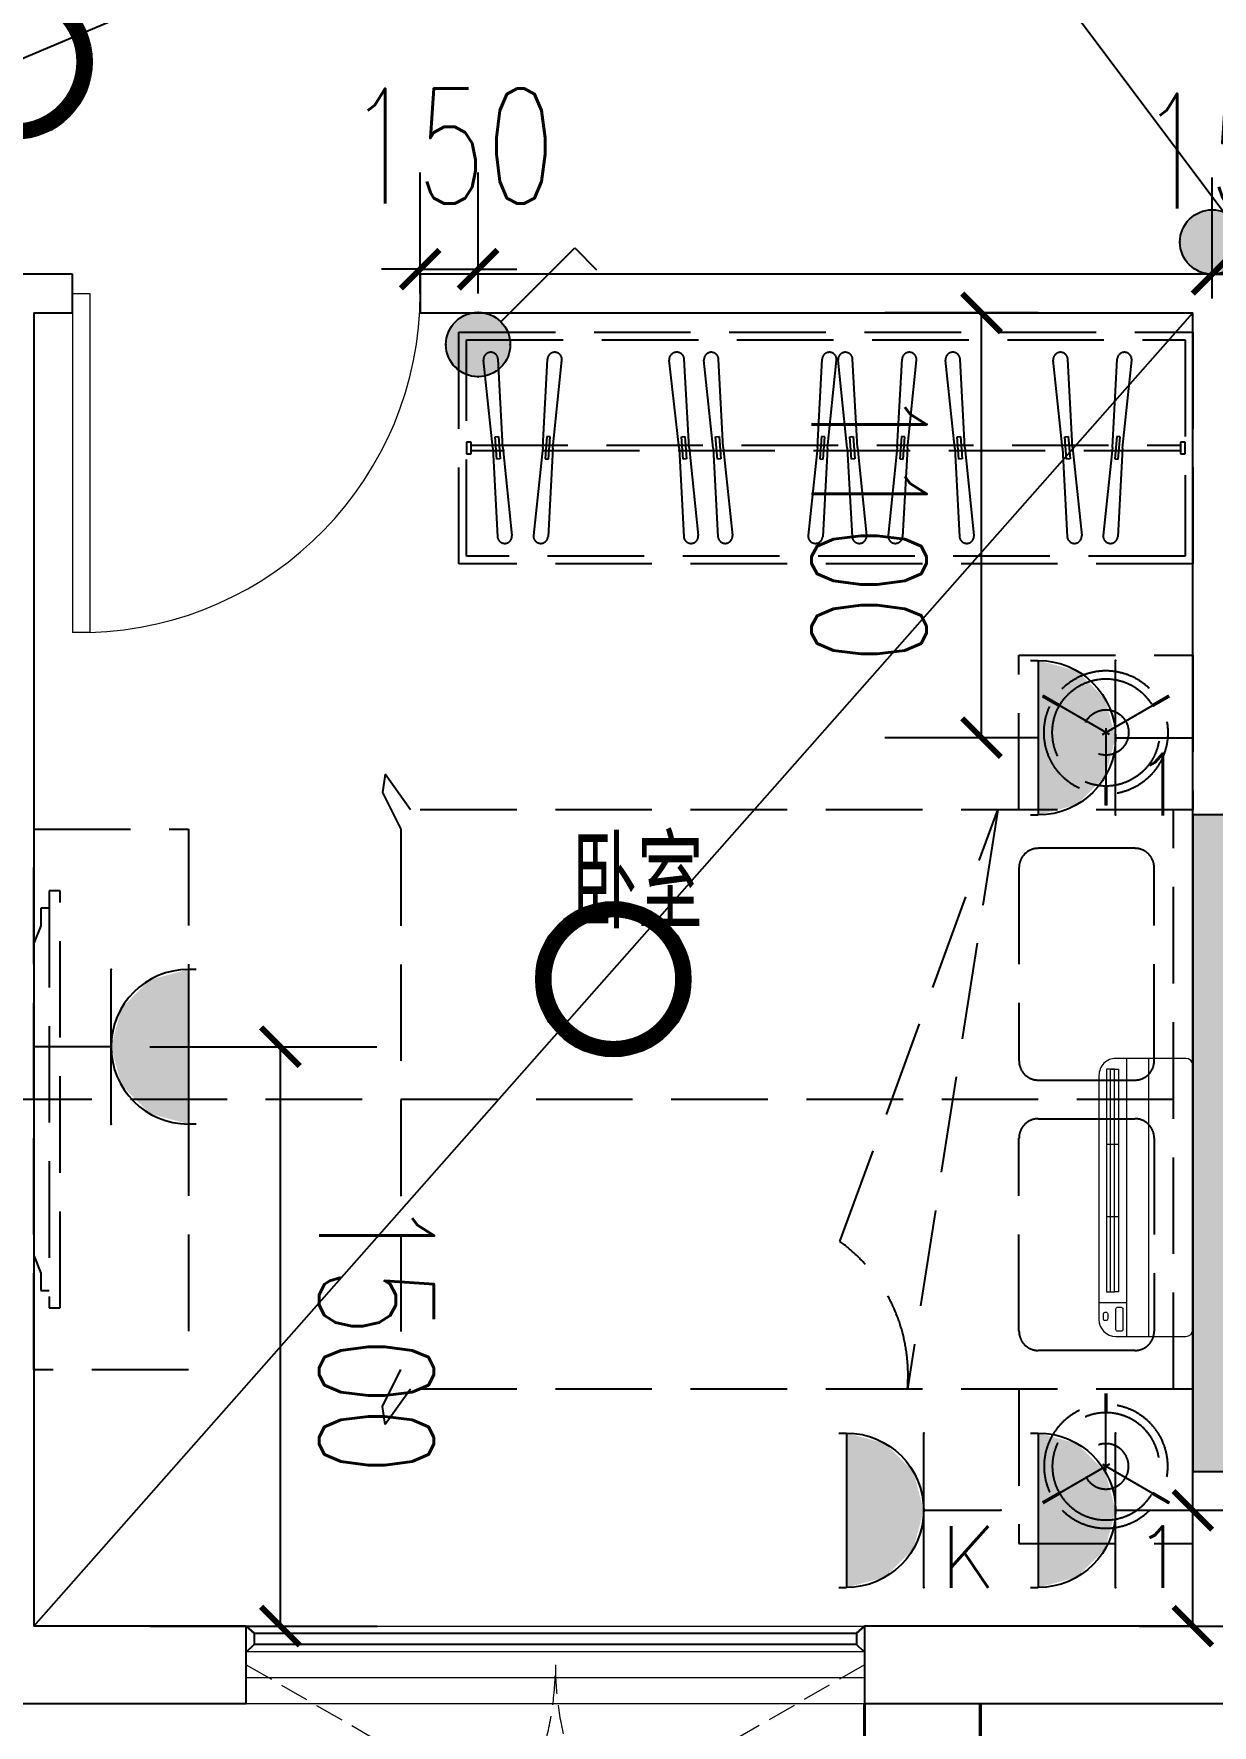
# Model space of a CAD drawing. Extents: x 3753737 to 4713801, y -857380 to 24339.
# Drawn here: x 4221713 to 4224763, y -768692 to -764314 of the extents above; entities that cross this region are included whole.
import ezdxf
from ezdxf.enums import TextEntityAlignment as Align

# ---------------------------------------------------------------- set-up
doc = ezdxf.new("R2010")
doc.units = 0
doc.header["$LTSCALE"] = 1000
doc.header["$MEASUREMENT"] = 0
doc.linetypes.add('A户型$0$DASH', pattern=[0.35, 0.25, -0.1])
doc.linetypes.add('DASH', pattern=[0.35, 0.25, -0.1])
doc.layers.get('0').update_dxf_attribs({"linetype": 'CONTINUOUS'})
doc.layers.get('Defpoints').update_dxf_attribs({"linetype": 'CONTINUOUS'})
for name, color, linetype in [('!!电气', 1, 'CONTINUOUS'), ('3-栏杆1', 252, 'CONTINUOUS'), ('5fur', 175, 'CONTINUOUS'), ('COLU', 7, 'CONTINUOUS'), ('EQUIP-插座', 3, 'CONTINUOUS'), ('EQUIP-照明', 3, 'CONTINUOUS'), ('S-砼墙填充', 251, 'CONTINUOUS'), ('TEL_TEXT', 7, 'CONTINUOUS'), ('WALL', 252, 'CONTINUOUS')]:
    doc.layers.add(name, color=color, linetype=linetype)
for name, color, linetype, lineweight in [('PUB_TEXT', 7, 'CONTINUOUS', 20), ('WINDOW', 146, 'CONTINUOUS', 20), ('平面-空调预留孔', 252, 'CONTINUOUS', 15)]:
    doc.layers.add(name, color=color, linetype=linetype, lineweight=lineweight)
doc.styles.add('_TCH_DIM_T3', font='SIMPLEX.shx', dxfattribs={"width": 0.7058823529411765, "bigfont": 'GBCBIG.shx'})
doc.styles.add('_TEL_DIM', font='SIMPLEX', dxfattribs={"width": 0.8, "height": 3.5, "bigfont": 'HZTXT'})
doc.styles.get("Standard").update_dxf_attribs({"font": 'gbenor.shx', "bigfont": 'gbcbig.shx'})
doc.dimstyles.new('_TCH_ARCH&&100', dxfattribs={"dimtxt": 297.5, "dimasz": 100, "dimexe": 250, "dimexo": 300, "dimgap": 100, "dimtad": 1, "dimdec": 0, "dimzin": 0, "dimdsep": 46, "dimtxsty": '_TCH_DIM_T3', "dimblk": 'ARCHTICK', "dimcen": 0.09, "dimclrt": 7, "dimazin": 2, "dimtfac": 1, "dimtdec": 0, "dimtix": 1, "dimtmove": 2, "dimatfit": 3, "dimfxl": 1, "dimtolj": 1, "dimtzin": 0, "dimarcsym": 0})
doc.dimstyles.get("Standard").update_dxf_attribs({"dimscale": 100, "dimtxt": 3.5, "dimasz": 1, "dimexe": 2.5, "dimexo": 3, "dimgap": 1.5, "dimtad": 1, "dimdec": 0, "dimzin": 0, "dimdsep": 46, "dimtxsty": 'Standard', "dimblk": 'ARCHTICK', "dimcen": 0.09, "dimadec": 0, "dimazin": 0, "dimtfac": 1, "dimtdec": 0, "dimtix": 1, "dimtmove": 2, "dimatfit": 3, "dimfxl": 1, "dimtolj": 1, "dimtzin": 0, "dimarcsym": 0})

# ---------------------------------------------------------------- blocks, each defined once
blk = doc.blocks.new('A$C001338C2')
at = {"color": 8}
for p, q in [((844.9999883423079, 303.6000072514144), (54.99998834231155, 303.6000543390692)), ((109.0525457565491, 214.7673082745569), (109.0525510513944, 303.6000511174025)), ((-1.49359439092e-05, 248.6000576173246), (-2.84423585981e-05, 22.0000576172315)), ((899.9999715576414, 22.00000397306576), (899.9999850640525, 248.6000039731589)), ((21.99997024633922, 5.63059293199e-05), (877.9999702463392, 5.2843679441e-06))]:
    blk.add_line(p, q, dxfattribs=at)
at = {"color": 8, "lineweight": 5}
for p, q in [((864.5756734352908, 278.6904651548975), (144.4768629888749, 278.6905080761171)), ((144.4768629888749, 278.6905080761171), (144.4768622188567, 265.7722729386405)), ((387.0097734353949, 278.6904936200444), (144.4768629888749, 278.6905080761171)), ((144.4768629888749, 278.6905080761171), (144.4768614488676, 252.8539829386973)), ((387.0097711254275, 239.935678482565), (387.0097734353949, 278.6904936200444)), ((864.5756734352908, 278.6904651548975), (622.0427234354138, 278.6904796109884)), ((622.0427234354138, 278.6904796109884), (622.04272112545, 239.935664473509)), ((864.5756718953162, 252.8539400174777), (864.5756734352908, 278.6904651548975)), ((144.4768622188567, 265.7722729386405), (864.5756726653053, 265.772230017421)), ((144.4768606789075, 239.9356929386377), (144.4768614488676, 252.8539829386973)), ((144.4768614488676, 252.8539829386973), (864.5756718953162, 252.8539400174777)), ((864.5756711253525, 239.9356500174181), (144.4768606789075, 239.9356929386377)), ((622.04272112545, 239.935664473509), (387.0097711254275, 239.935678482565)), ((864.5756726653053, 265.772230017421), (864.5756711253525, 239.9356500174181)), ((899.9999830474662, 214.7672611304297), (-1.69525337697e-05, 214.7673147745954)), ((899.9999787804518, 143.1781611304468), (-2.12195482163e-05, 143.1782147746126))]:
    blk.add_line(p, q, dxfattribs=at)
at = {"color": 8}
for points in [[(73.08482630450817, 275.0144977724194), (56.77886350143308, 275.0144987443309, -0.414213562373095), (51.27886382925863, 280.5144990721565), (51.27886400034913, 283.3844664433818, -0.414213562373095), (56.77886432817468, 288.8844661155563), (73.08482713124977, 288.8844651436448, -0.4142135623732024), (78.58482680342422, 283.3844648158192), (78.58482663233372, 280.5144974445939, -0.414213562373095)], [(89.24090579471158, 226.3562818807586), (22.19125331861505, 226.3562858772129, -0.414213562372504), (16.6912536464406, 231.8562862050385), (16.69125431894281, 243.1390318179401, -0.414213562373095), (22.19125464676836, 248.6390314901146), (89.24090712286488, 248.6390274936603, -0.414213562373095), (94.74090679503934, 243.1390271658347), (94.74090612253713, 231.8562815529331, -0.414213562373095)]]:
    blk.add_lwpolyline(points, format="xyb", close=True, dxfattribs=at)
for centre, radius, start, end in [((54.99998506405609, 248.6000543390692), 55.0000000000001, 89.99999658490542, 179.9999965849054), ((844.9999850640525, 248.6000072514144), 55.0000000000001, 359.9999965849054, 89.99999658490542), ((21.9999715576414, 22.00005630592932), 22.00000000000004, 179.9999965849054, 269.9999965849054), ((877.9999715576414, 22.00000528436794), 22.00000000000004, 269.9999965849054, 359.9999965849054)]:
    blk.add_arc(centre, radius, start, end, dxfattribs=at)
blk = doc.blocks.new('ASDFSD')
at = {"layer": '3-栏杆1', "color": 5}
for p, q in [((681762.5879415963, 334937.5442401596), (681742.3193111992, 334955.3318184742)), ((681742.3193111992, 334955.3318184742), (681762.5879414161, 334937.5442403179)), ((681762.5879414161, 334937.5442403179), (681762.5879414133, 334908.2619604596)), ((683322.0506670028, 334937.4781505512), (681762.5879414163, 334937.5226424761)), ((683322.0506668226, 334937.5442278689), (683342.3192972196, 334955.3318061834)), ((683342.3192972196, 334955.3318061834), (683322.0506670028, 334937.5442280272)), ((683322.0506670028, 334937.5442280272), (683322.0506670056, 334908.2619481689)), ((681742.3193347491, 334888.4150854239), (681762.5879414133, 334908.2619604596)), ((681762.5879414135, 334908.2403724216), (683322.0506670056, 334908.1959003614)), ((683322.0506670056, 334908.2619481689), (683342.3192736697, 334888.4150731332)), ((683342.3192736697, 334888.4150731332), (683322.0506670056, 334908.2619481689))]:
    blk.add_line(p, q, dxfattribs=at)
blk = doc.blocks.new('dfgdfgsf')
at = {"layer": '5fur', "color": 252, "linetype": 'A户型$0$DASH'}
for p, q in [((2089579.320053869, -1254062.702910487), (2089555.506096121, -1253834.669318532)), ((2089605.33681067, -1254060.649655245), (2089593.085703414, -1253831.703517444)), ((2089708.697907737, -1254060.649655245), (2089720.949014992, -1253831.703517444)), ((2089734.714664537, -1254062.702910487), (2089758.528622285, -1253834.669318532)), ((2090061.529171934, -1254062.596194317), (2090035.720924661, -1253834.669318532)), ((2090087.55163921, -1254060.649655245), (2090075.300531955, -1253831.703517444)), ((2090150.034882049, -1254062.702910487), (2090126.220924301, -1253834.669318532)), ((2090176.05163885, -1254060.649655245), (2090163.800531594, -1253831.703517444)), ((2090419.697910768, -1254060.649655245), (2090431.949018023, -1253831.703517444)), ((2090445.714667568, -1254062.702910487), (2090469.528625316, -1253834.669318532)), ((2090497.150839113, -1254062.702910487), (2090473.336881365, -1253834.669318532)), ((2090523.167595914, -1254060.649655245), (2090510.916488658, -1253831.703517444)), ((2090626.52869298, -1254060.649655245), (2090638.779800236, -1253831.703517444)), ((2090652.545449781, -1254062.702910487), (2090676.359407529, -1253834.669318532)), ((2090775.237752914, -1254062.595872173), (2090751.423795166, -1253834.562280218)), ((2090801.254200029, -1254060.649655245), (2090789.003092773, -1253831.703517444)), ((2091054.022614687, -1254062.702910487), (2091030.208656939, -1253834.669318532)), ((2091080.039371488, -1254060.649655245), (2091067.788264232, -1253831.703517444)), ((2091183.400468555, -1254060.649655245), (2091195.65157581, -1253831.703517444)), ((2091209.417225355, -1254062.702910487), (2091233.231183103, -1253834.669318532)), ((2089523.574584608, -1254047.189162439), (2089511.574584608, -1254047.189162439)), ((2089511.574584608, -1254047.189162439), (2089511.574584608, -1254077.189162439)), ((2089511.574584608, -1254077.189162439), (2089523.574584608, -1254077.189162439)), ((2089523.574584608, -1254077.189162439), (2089523.574584608, -1254047.189162439)), ((2091359.574587578, -1254069.689162439), (2089523.574584608, -1254069.689162439)), ((2089579.320053869, -1254062.702910487), (2089591.571161125, -1254291.649048288)), ((2089605.336321197, -1254060.640508084), (2089629.144756408, -1254288.683721677)), ((2089708.697907737, -1254060.649655245), (2089684.883949989, -1254288.6832472)), ((2089734.714664537, -1254062.702910487), (2089722.463557282, -1254291.649048288)), ((2090061.534882409, -1254062.702910487), (2090073.785989665, -1254291.649048288)), ((2090087.55163921, -1254060.649655245), (2090111.365596958, -1254288.6832472)), ((2090150.034882049, -1254062.702910487), (2090162.285989305, -1254291.649048288)), ((2090176.05163885, -1254060.649655245), (2090199.865596598, -1254288.6832472)), ((2090419.697910768, -1254060.649655245), (2090395.88395302, -1254288.6832472)), ((2090445.714667568, -1254062.702910487), (2090433.463560313, -1254291.649048288)), ((2090497.150839113, -1254062.702910487), (2090509.401946369, -1254291.649048288)), ((2090523.167595914, -1254060.649655245), (2090546.981553662, -1254288.6832472)), ((2090626.52869298, -1254060.649655245), (2090602.714735232, -1254288.6832472)), ((2090652.545449781, -1254062.702910487), (2090640.294342525, -1254291.649048288)), ((2090775.237443228, -1254062.702910487), (2090787.488550484, -1254291.649048288)), ((2090801.254200029, -1254060.649655245), (2090825.068157777, -1254288.6832472)), ((2091054.022614687, -1254062.702910487), (2091066.273721943, -1254291.649048288)), ((2091080.039371488, -1254060.649655245), (2091103.853329236, -1254288.6832472)), ((2091183.400468555, -1254060.649655245), (2091159.586510807, -1254288.6832472)), ((2091209.417225355, -1254062.702910487), (2091197.1661181, -1254291.649048288)), ((2091371.574587578, -1254047.189162439), (2091359.574587578, -1254047.189162439)), ((2091359.574587578, -1254047.189162439), (2091359.574587578, -1254077.189162439)), ((2091359.574587578, -1254077.189162439), (2091371.574587578, -1254077.189162439)), ((2091371.574587578, -1254077.189162439), (2091371.574587578, -1254047.189162439)), ((2090941.574587254, -1254998.492976898), (2090941.574587254, -1254598.492976898)), ((2090941.574587254, -1254598.492976898), (2091391.574587254, -1254598.492976898)), ((2091391.574587254, -1254598.492976898), (2091391.574587254, -1254998.492976898)), ((2091175.822544973, -1254803.832287776), (2091002.879944764, -1254703.983830991)), ((2091157.326629535, -1254803.832287776), (2091330.269229745, -1254703.983830991)), ((2091166.574587254, -1254787.814355141), (2091166.574587254, -1254987.511268711)), ((2089301.232741714, -1254906.833987629), (2089293.993514472, -1254953.86293334)), ((2089301.232741714, -1254906.833987629), (2089293.993514472, -1254953.86293334)), ((2089366.739680178, -1254998.492976898), (2089301.232741714, -1254906.833987629)), ((2089366.739680178, -1254998.492976898), (2089301.232741714, -1254906.833987629)), ((2089293.993514472, -1254953.86293334), (2089341.574587254, -1255048.972454325)), ((2089293.993514472, -1254953.86293334), (2089341.574587254, -1255048.972454325)), ((2091391.574587254, -1254998.492976898), (2089366.739680178, -1254998.492976898)), ((2090478.140397684, -1256116.465254222), (2090886.881066664, -1254998.492976898)), ((2090886.881066664, -1254998.492976898), (2090652.901174343, -1256498.492976898)), ((2091391.574587254, -1254998.492976898), (2090941.574587254, -1254998.492976898)), ((2091341.574587254, -1256498.492976899), (2091341.574587254, -1254998.492976898)), ((2091391.574587254, -1256498.492976899), (2091391.574587254, -1254998.492976898)), ((2089341.574587254, -1255048.972454325), (2089341.574587254, -1256448.013499471)), ((2089341.574587254, -1255048.972454325), (2089341.574587254, -1256448.013499471)), ((2091341.576148126, -1255748.492976886), (2088341.574587415, -1255748.492976886)), ((2089293.993514472, -1256543.123020456), (2089341.574587254, -1256448.013499471)), ((2089293.993514472, -1256543.123020456), (2089341.574587254, -1256448.013499471)), ((2089366.739680178, -1256498.492976898), (2089301.232741714, -1256590.151966167)), ((2089366.739680178, -1256498.492976898), (2089301.232741714, -1256590.151966167)), ((2091391.574587254, -1256498.492976898), (2089366.739680178, -1256498.492976898)), ((2091391.574587254, -1256498.492976898), (2089366.739680178, -1256498.492976898)), ((2091391.574587281, -1256498.492976898), (2090941.574587281, -1256498.492976898)), ((2090941.574587281, -1256498.492976898), (2090941.574587281, -1256898.492976898)), ((2091166.574587281, -1256709.171598655), (2091166.574587281, -1256509.474685085)), ((2091391.574587281, -1256898.492976898), (2091391.574587281, -1256498.492976898)), ((2089301.232741714, -1256590.151966167), (2089293.993514472, -1256543.123020456)), ((2089301.232741714, -1256590.151966167), (2089293.993514472, -1256543.123020456)), ((2091175.822545, -1256693.15366602), (2091002.879944791, -1256793.002122805)), ((2091157.326629562, -1256693.15366602), (2091330.269229772, -1256793.002122805)), ((2090941.574587281, -1256898.492976898), (2091391.574587281, -1256898.492976898))]:
    blk.add_line(p, q, dxfattribs=at)
at = {"layer": '5fur', "color": 252, "linetype": 'A户型$0$DASH', "extrusion": (0.6772810679795163, -0.7357243743118248, 0)}
for p, q in [((2088431.268094579, -1255208.493039111), (2088431.267706287, -1256288.493038897)), ((2088459.850297133, -1255208.493099511), (2088431.268094579, -1255208.493039111)), ((2088459.849908408, -1256288.493099511), (2088459.850297133, -1255208.493099511)), ((2088409.674264355, -1255253.741871238), (2088409.674199425, -1255298.990739802)), ((2088431.26803007, -1255253.741908537), (2088409.674264355, -1255253.741871238)), ((2088409.674199425, -1255298.990739802), (2088391.574587398, -1255344.239583172)), ((2088391.574587398, -1255344.239583172), (2088391.574587433, -1256152.746370591)), ((2088391.574587433, -1256152.746370591), (2088409.67407045, -1256197.995264666)), ((2088409.67407045, -1256197.995264666), (2088409.674005941, -1256243.244133877)), ((2088409.674005941, -1256243.244133877), (2088431.267771656, -1256243.244170811)), ((2088431.267706287, -1256288.493038897), (2088459.849908408, -1256288.493099511))]:
    blk.add_line(p, q, dxfattribs=at)
at = {"layer": '5fur', "color": 252, "linetype": 'A户型$0$DASH'}
for points in [[(2089491.574584608, -1254362.189162448), (2089491.574584608, -1253762.18916243), (2091391.574587578, -1253762.18916243), (2091391.574587578, -1254362.189162448)], [(2089511.574584608, -1254342.189162448), (2089511.574584608, -1253782.18916243), (2091371.574587578, -1253782.18916243), (2091371.574587578, -1254342.189162448)], [(2089590.240644119, -1254090.612964485), (2089585.67544807, -1254032.767455083), (2089594.347654578, -1254032.083040281), (2089598.912850627, -1254089.928549683)], [(2089723.794074287, -1254090.612964485), (2089728.359270336, -1254032.767455083), (2089719.687063828, -1254032.083040281), (2089715.121867779, -1254089.928549683)], [(2090072.45547266, -1254090.612964485), (2090067.890276611, -1254032.767455083), (2090076.562483119, -1254032.083040281), (2090081.127679167, -1254089.928549683)], [(2090160.9554723, -1254090.612964485), (2090156.39027625, -1254032.767455083), (2090165.062482758, -1254032.083040281), (2090169.627678807, -1254089.928549683)], [(2090434.794077318, -1254090.612964485), (2090439.359273368, -1254032.767455083), (2090430.68706686, -1254032.083040281), (2090426.12187081, -1254089.928549683)], [(2090508.071429363, -1254090.612964485), (2090503.506233314, -1254032.767455083), (2090512.178439822, -1254032.083040281), (2090516.743635871, -1254089.928549683)], [(2090641.62485953, -1254090.612964485), (2090646.19005558, -1254032.767455083), (2090637.517849072, -1254032.083040281), (2090632.952653023, -1254089.928549683)], [(2090786.158033479, -1254090.612964485), (2090781.592837429, -1254032.767455083), (2090790.265043937, -1254032.083040281), (2090794.830239986, -1254089.928549683)], [(2091064.943204937, -1254090.612964485), (2091060.378008889, -1254032.767455083), (2091069.050215397, -1254032.083040281), (2091073.615411445, -1254089.928549683)], [(2091198.496635105, -1254090.612964485), (2091203.061831154, -1254032.767455083), (2091194.389624646, -1254032.083040281), (2091189.824428597, -1254089.928549683)], [(2088391.574587415, -1255048.492976886), (2088791.574587415, -1255048.492976886), (2088791.574587415, -1256448.492976886), (2088391.574587415, -1256448.492976886)]]:
    blk.add_lwpolyline(points, close=True, dxfattribs=at)
blk.add_lwpolyline([(2089523.574584608, -1254054.689162455), (2091359.574587578, -1254054.689162455)], dxfattribs=at)
for points, const_width in [([(2091046.351137544, -1254729.081935845), (2091002.879944763, -1254703.983830991)], 8.888888888888888), ([(2091286.798036963, -1254729.081935845), (2091330.269229744, -1254703.983830991)], 8.88888888888889), ([(2091166.574587254, -1254937.315059004), (2091166.574587254, -1254987.511268711)], 8.88888888888889), ([(2091166.574587281, -1256559.670894793), (2091166.574587281, -1256509.474685085)], 8.88888888888889), ([(2091046.351137571, -1256767.904017951), (2091002.87994479, -1256793.002122805)], 8.888888888888888), ([(2091286.79803699, -1256767.904017951), (2091330.269229771, -1256793.002122805)], 8.88888888888889)]:
    blk.add_lwpolyline(points, dxfattribs=dict(at, const_width=const_width))
for points in [[(2091241.574587254, -1255098.492976899), (2090991.574587254, -1255098.492976899, 0.4142135623731003), (2090941.574587254, -1255148.492976899), (2090941.574587254, -1255648.492976899, 0.4142135623730904), (2090991.574587254, -1255698.492976899), (2091241.574587254, -1255698.492976899, 0.4142135623730999), (2091291.574587254, -1255648.492976899), (2091291.574587254, -1255148.492976899, 0.4142135623730897)], [(2091241.574587254, -1256398.492976898), (2090991.574587254, -1256398.492976898, -0.4142135623731003), (2090941.574587254, -1256348.492976898), (2090941.574587254, -1255848.492976899, -0.4142135623730904), (2090991.574587254, -1255798.492976899), (2091241.574587254, -1255798.492976899, -0.4142135623730999), (2091291.574587254, -1255848.492976899), (2091291.574587254, -1256348.492976898, -0.4142135623730897)]]:
    blk.add_lwpolyline(points, format="xyb", close=True, dxfattribs=at)
for centre, radius, start, end in [((2089574.295899767, -1253833.186417988), 18.84219772992773, 4.512458059346007, 184.512458059346), ((2089739.738818638, -1253833.186417988), 18.84219772992773, 355.4875419406532, 175.487541940654), ((2090055.58230029, -1253834.101224039), 19.86347544868245, 6.93304115633882, 181.6375109857776), ((2090145.010727948, -1253833.186417988), 18.84219772992773, 4.512458059346007, 184.512458059346), ((2090450.738821669, -1253833.186417988), 18.84219772992773, 355.4875419406532, 175.487541940654), ((2090492.126685012, -1253833.186417988), 18.84219772992773, 4.512458059346007, 184.512458059346), ((2090657.569603883, -1253833.186417988), 18.84219772992773, 355.4875419406532, 175.487541940654), ((2090770.213598812, -1253833.079379674), 18.84219772992773, 4.512458059346007, 184.512458059346), ((2091048.998460586, -1253833.186417988), 18.84219772992773, 4.512458059346007, 184.512458059346), ((2091214.441379456, -1253833.186417988), 18.84219772992773, 355.4875419406532, 175.487541940654), ((2089610.360964771, -1254290.166147745), 18.84219772992773, 184.512458059346, 4.512458059346007), ((2089703.673753635, -1254290.166147745), 18.84219772992773, 175.487541940654, 355.4875419406532), ((2090092.575793312, -1254290.166147745), 18.84219772992773, 184.512458059346, 4.512458059346007), ((2090181.075792952, -1254290.166147745), 18.84219772992773, 184.512458059346, 4.512458059346007), ((2090414.673756666, -1254290.166147745), 18.84219772992773, 175.487541940654, 355.4875419406532), ((2090528.191750015, -1254290.166147745), 18.84219772992773, 184.512458059346, 4.512458059346007), ((2090621.504538879, -1254290.166147745), 18.84219772992773, 175.487541940654, 355.4875419406532), ((2090806.27835413, -1254290.166147745), 18.84219772992773, 184.512458059346, 4.512458059346007), ((2091085.06352559, -1254290.166147745), 18.84219772992773, 184.512458059346, 4.512458059346007), ((2091178.376314453, -1254290.166147745), 18.84219772992773, 175.487541940654, 355.4875419406532), ((2090226.530072896, -1256462.55236493), 427.8832127323752, 355.1816886111465, 53.98230722894739)]:
    blk.add_arc(centre, radius, start, end, dxfattribs=at)
for major_axis, ratio, start_param, end_param in [((-113.2638872716998, 113.2638872716998), 0.9999999999997511, 4.712388980384682, 10.99557428756427), ((-98.16203563551878, 98.16203563551878), 0.999999999998388, 4.712388980384681, 10.99557428756427), ((-41.53009199966709, 41.53009199966709), 0.9999999999975253, 4.71238898038469, 10.99557428756428)]:
    blk.add_ellipse((2091166.574587254, -1254798.492976898), major_axis=major_axis, ratio=ratio, start_param=start_param, end_param=end_param, dxfattribs=at)
at = {"layer": '5fur', "color": 252, "linetype": 'A户型$0$DASH', "extrusion": (0, 0, -0.9999999999999998)}
blk.add_ellipse((2091166.574587281, -1256698.492976898), major_axis=(-113.2638872716998, -113.2638872716998), ratio=0.9999999999997511, start_param=4.712388980384682, end_param=10.99557428756427, dxfattribs=at)
at = {"layer": '5fur', "color": 252, "linetype": 'A户型$0$DASH', "extrusion": (0, 0, -1)}
for major_axis, ratio, start_param, end_param in [((-98.16203563551879, -98.16203563551876), 0.999999999998388, 4.712388980384681, 10.99557428756427), ((-41.53009199966709, -41.53009199966709), 0.9999999999975253, 4.71238898038469, 10.99557428756428)]:
    blk.add_ellipse((2091166.574587281, -1256698.492976898), major_axis=major_axis, ratio=ratio, start_param=start_param, end_param=end_param, dxfattribs=at)
blk = doc.blocks.new('GDGDGRD')
at = {"layer": 'S-砼墙填充'}
h = blk.add_hatch(color=252, dxfattribs=at)
h.dxf.hatch_style = 1
h.paths.add_polyline_path([(436416.5442748284, 288315.3630931432), (436416.5442743464, 288565.3638601754), (436416.5442743464, 288765.3638601754), (436416.5442741448, 288515.3630931432), (436416.5442745481, 288815.3646272075), (436216.5442748922, 288815.3646272075), (436216.544275146, 287115.363093024), (436416.5442748205, 287115.363093024)])
at = {"layer": 'COLU', "color": 252}
blk.add_lwpolyline([(436416.5442748284, 288315.3630931432), (436416.5442743464, 288565.3638601754), (436416.5442743464, 288765.3638601754), (436416.5442741448, 288515.3630931432), (436416.5442745481, 288815.3646272075), (436216.5442748922, 288815.3646272075), (436216.544275146, 287115.363093024), (436416.5442748205, 287115.363093024), (436416.5442748284, 288315.3630931432)], close=True, dxfattribs=at)
blk = doc.blocks.new('$WINLIB2D$00000001')
at = {"color": 0}
for points in [[(-0.4999999999999964, 0.5000000000000142), (-0.4999999999999964, -0.4999999999999858)], [(-0.4999999999999964, 0.5000000000000142), (0.5000000000000036, 0.5000000000000142)], [(0.5000000000000036, -0.4999999999999858), (0.5000000000000036, 0.5000000000000142)], [(0.5000000000000036, 0.1666666666666714), (-0.4999999999999964, 0.1666666666666714)], [(0.5000000000000036, -0.1666666666666572), (-0.4999999999999964, -0.1666666666666572)], [(-0.4999999999999964, -0.4999999999999858), (0.5000000000000036, -0.4999999999999858)]]:
    blk.add_lwpolyline(points, dxfattribs=at)
blk = doc.blocks.new('$DorLib2D$00000001')
for p, q in [((0.45, 0.9750000000000001), (0.5000000000000002, 0.9750000000000001)), ((0.45, 0), (0.45, 0.9750000000000001)), ((0.5, 0), (0.5, 0.9750000000000001)), ((0.5, 0), (0.45, 0))]:
    blk.add_line(p, q)
at = {"lineweight": 13}
blk.add_arc((0.475, 0), 0.975, 91.4692835813538, 180, dxfattribs=at)
blk = doc.blocks.new('A$C100F5A36')
at = {"color": 252, "const_width": 8}
blk.add_lwpolyline([(26852.46589639876, -18982.40043916367), (26852.46589639876, -19132.40043916367), (26552.46589639876, -19132.40043916367), (26552.46589639504, -18982.39992546034)], dxfattribs=at)
at = {"layer": 'WALL', "color": 252}
for p, q in [((24502.45448842742, -15282.39990993159), (24302.46589793551, -15282.39990992774)), ((24502.45448842549, -15382.39990993159), (24502.45448842742, -15282.39990993159)), ((27602.46590067801, -15282.39990999138), (25402.45448842742, -15282.39990994894)), ((25402.45448842742, -15282.39990994894), (25402.45448842549, -15382.39990994895)), ((24402.46589793358, -15382.39990992967), (24502.45448842549, -15382.39990993159)), ((24402.46589793358, -15382.39990992967), (24402.46589793358, -18782.39992476231)), ((25402.45448842549, -15382.39990994895), (27402.4659006903, -15382.39990998752)), ((27402.46590089891, -17082.39991769444), (27402.4659006903, -15382.39990998752)), ((27402.46590086461, -18782.39992476231), (27402.46590089891, -17082.39991768015)), ((24952.46590581722, -18782.3999247623), (24402.46589793358, -18782.39992476231)), ((24952.46590581723, -18982.3999247623), (24952.46590581722, -18782.3999247623)), ((27402.46590086461, -18782.39992476231), (26552.46590581722, -18782.3999247623)), ((26552.46590581722, -18782.3999247623), (26552.46590581723, -18982.3999247623)), ((24302.46589793358, -18982.39992476231), (24952.46590581723, -18982.3999247623)), ((26552.46590581723, -18982.3999247623), (27502.46590086259, -18982.39992476231))]:
    blk.add_line(p, q, dxfattribs=at)
at = {"layer": 'WINDOW', "color": 252, "linetype": 'DASH', "ltscale": 0.3}
for points in [[(24952.46590575995, -18882.3999247622), (25645.28622879274, -19282.39992476418, 0.1316524975905399), (25752.465905766, -18882.39992475451)], [(26552.46590577252, -18882.3999247622), (25859.64558273926, -19282.39992476418, -0.1316524975905399), (25752.465905766, -18882.39992475451)]]:
    blk.add_lwpolyline(points, format="xyb", dxfattribs=at)
at = {"color": 252}
blk.add_blockref('GDGDGRD', (-408814.112811693, -305497.7630110036), dxfattribs=at)
at = {"color": 252, "xscale": -1}
blk.add_blockref('ASDFSD', (708294.7852170095, -353737.7317438088), dxfattribs=at)
at = {"layer": 'WINDOW', "color": 252}
blk.add_blockref('dfgdfgsf', (-2063989.108700188, 1238329.789241821), dxfattribs=at)
at = {"layer": 'WINDOW', "color": 252, "xscale": 900, "yscale": 900, "zscale": 900, "rotation": 179.9999999988952}
blk.add_blockref('$DorLib2D$00000001', (24952.45448842645, -15332.39990994028), dxfattribs=at)
at = {"layer": 'WINDOW', "color": 252, "xscale": 1600, "yscale": -200, "zscale": 1600}
blk.add_blockref('$WINLIB2D$00000001', (25752.46590581723, -18882.39992476231), dxfattribs=at)
at = {"layer": '平面-空调预留孔', "color": 252, "xscale": 0.800000000046565, "yscale": 0.800000000046565, "zscale": 0.800000000046565, "rotation": 90.00000023343011}
blk.add_blockref('A$C001338C2', (27402.27455887524, -18032.39988764166), dxfattribs=at)
at = {"layer": 'PUB_TEXT', "color": 252}
blk.add_text('卧室', height=236.3120567375886, dxfattribs=at).set_placement((25794.43943358166, -16977.61706210417))
blk = doc.blocks.new('$equip$00001150')
at = {"const_width": 0.1}
blk.add_lwpolyline([(-0.4500000000007276, 0, 1), (0.4500000000007276, 0, 1)], format="xyb", close=True, dxfattribs=at)
blk.add_circle((0, 0), 0.5)
at = {"flags": 9}
blk.add_attdef('A', (0, 0), '', height=2e-05, dxfattribs=at)
blk = doc.blocks.new('$equip$00001962')
for p, q in [((0.1473139127519971, 0.3556472460822988), (0.625000000003638, 0.8333333333339397)), ((0.625000000003638, 0.8333333333339397), (0.7664213562420628, 0.6919119770955149))]:
    blk.add_line(p, q)
blk.add_circle((3.637978807091713e-12, 0.2083333333339397), 0.2083333333334168)
for p in [(1.091393642127514e-11, 0.4166666666660603), (-0.2083333333284827, 0.2083333333375776), (0.2083333333393966, 0.2083333333375776), (1.091393642127514e-11, 0)]:
    blk.add_point(p)
for points in [[(-0.1041666666642413, 0.3887552924552438), (0.1041666666715173, 0.3887552924552438), (-0.1804219591176661, 0.312500000001819), (0.1804219591249421, 0.312500000001819)], [(3.637978807091713e-12, 0.4166666666660603), (3.637978807091713e-12, 0.4166666666660603), (-0.1041666666642413, 0.3887552924552438), (0.1041666666715173, 0.3887552924552438)], [(-0.1804219591176661, 0.312500000001819), (0.1804219591249421, 0.312500000001819), (-0.2083333333284827, 0.2083333333339397), (0.2083333333357587, 0.2083333333339397)], [(-0.1804219591176661, 0.1041666666660603), (0.1804219591249421, 0.1041666666660603), (-0.2083333333284827, 0.2083333333339397), (0.2083333333357587, 0.2083333333339397)], [(-0.1041666666642413, 0.02791137421263556), (0.1041666666715173, 0.02791137421263556), (-0.1804219591176661, 0.1041666666660603), (0.1804219591249421, 0.1041666666660603)], [(3.637978807091713e-12, 1.818989403545856e-12), (3.637978807091713e-12, 1.818989403545856e-12), (-0.1041666666642413, 0.02791137421263556), (0.1041666666715173, 0.02791137421263556)]]:
    blk.add_solid(points)
at = {"layer": 'TEL_TEXT', "style": '_TEL_DIM', "flags": 1}
blk.add_attdef('A', text='', height=2e-05, dxfattribs=at).set_placement((0, 0), align=Align.MIDDLE_CENTER)
blk = doc.blocks.new('$equip$00001237')
for p, q in [((-0.5, 1.05000000000291), (-0.5, 1)), ((-0.5, 1), (0.5, 1)), ((0.5, 1.05000000000291), (0.5, 1)), ((0.5, 0.5), (-0.5, 0.5)), ((0, 0.5), (0, 0))]:
    blk.add_line(p, q)
blk.add_arc((0, 1), 0.500000000000025, 180, 0)
for p in [(0, 1), (-0.5, 0.5), (0.5, 0.5), (0, 0)]:
    blk.add_point(p)
for points in [[(0.4330127018911298, 0.75), (-0.4330127018911298, 0.75), (0.5, 1), (-0.5, 1)], [(0.25, 0.5669872981088702), (-0.25, 0.5669872981088702), (0.4330127018911298, 0.75), (-0.4330127018911298, 0.75)], [(0, 0.5), (0, 0.5), (0.25, 0.5669872981088702), (-0.25, 0.5669872981088702)]]:
    blk.add_solid(points)
at = {"flags": 9}
blk.add_attdef('A', (0, 0), '', height=2e-05, dxfattribs=at)
blk = doc.blocks.new('$equip$00001764')
for p, q in [((-0.5, 1.049999999999272), (-0.5, 1)), ((-0.5, 1), (0.5, 1)), ((0.5, 1.049999999999272), (0.5, 1)), ((0.5, 0.5), (-0.5, 0.5)), ((0, 0.5), (0, 0))]:
    blk.add_line(p, q)
blk.add_arc((0, 1), 0.500000000000025, 180, 0)
for p in [(-0.5, 0.5), (0.5, 0.5), (0, 0)]:
    blk.add_point(p)
for points in [[(0.4330127018911298, 0.75), (-0.4330127018911298, 0.75), (0.5, 1), (-0.5, 1)], [(0.25, 0.5669872981052322), (-0.25, 0.5669872981052322), (0.4330127018911298, 0.75), (-0.4330127018911298, 0.75)], [(0, 0.5), (0, 0.5), (0.25, 0.5669872981052322), (-0.25, 0.5669872981052322)]]:
    blk.add_solid(points)
at = {"color": 7, "style": '_TEL_DIM'}
blk.add_attdef('$TEXT$', text='', height=0.4, dxfattribs=at).set_placement((0.3030595533709857, 0.2110205339395179), align=Align.MIDDLE_CENTER)
at = {"color": 7, "style": '_TEL_DIM', "flags": 1}
blk.add_attdef('A', text='', height=2e-05, dxfattribs=at).set_placement((0, 0), align=Align.MIDDLE_CENTER)
blk = doc.blocks.new('_ArchTick')
at = {"color": 0, "linetype": 'ByBlock', "const_width": 0.15}
blk.add_lwpolyline([(-0.5, -0.5), (0.5, 0.5)], dxfattribs=at)
blk = doc.blocks.new('*D232')
at = {"layer": '!!电气', "color": 0, "lineweight": -2, "transparency": 16777216}
for p, q in [((4224575.415782655, -768135.9750407205), (4224963.40378969, -768135.9750407205)), ((4224713.40378969, -768435.9750407205), (4224713.40378969, -768135.9750407205)), ((4224575.415782655, -768435.9750407205), (4224963.40378969, -768435.9750407205))]:
    blk.add_line(p, q, dxfattribs=at)
at = {"layer": 'Defpoints', "color": 0, "transparency": 16777216}
for p in [(4224275.415782655, -768135.9750407205), (4224713.40378969, -768135.9750407205), (4224275.415782655, -768435.9750407205)]:
    blk.add_point(p, dxfattribs=at)
at = {"layer": '!!电气', "color": 0, "lineweight": -2, "transparency": 16777216, "xscale": 100, "yscale": 100, "zscale": 100}
for p, rotation in [((4224713.40378969, -768135.9750407205), 90), ((4224713.40378969, -768435.9750407205), 270)]:
    blk.add_blockref('_ArchTick', p, dxfattribs=dict(at, rotation=rotation))
at = {"layer": '!!电气', "color": 0, "transparency": 16777216, "insert": (4224993.222243581, -768285.9750407198), "char_height": 350, "attachment_point": 5, "rotation": 90}
blk.add_mtext('\\A1;300', dxfattribs=at)
blk = doc.blocks.new('*D237')
at = {"layer": '!!电气', "color": 0, "lineweight": -2, "transparency": 16777216}
for p, q in [((4224820.038884737, -764935.9750256592), (4225163.444676573, -764935.9750256592)), ((4224913.444676573, -765235.9765597235), (4224913.444676573, -764935.9750256592)), ((4224820.004446512, -765235.9765597235), (4225163.444676573, -765235.9765597235))]:
    blk.add_line(p, q, dxfattribs=at)
at = {"layer": 'Defpoints', "color": 0, "transparency": 16777216}
for p in [(4224520.038884737, -764935.9750256592), (4224913.444676573, -764935.9750256592), (4224520.004446512, -765235.9765597235)]:
    blk.add_point(p, dxfattribs=at)
at = {"layer": '!!电气', "color": 0, "lineweight": -2, "transparency": 16777216, "xscale": 100, "yscale": 100, "zscale": 100}
for p, rotation in [((4224913.444676573, -764935.9750256592), 90), ((4224913.444676573, -765235.9765597235), 270)]:
    blk.add_blockref('_ArchTick', p, dxfattribs=dict(at, rotation=rotation))
at = {"layer": '!!电气', "color": 0, "transparency": 16777216, "insert": (4225484.245113669, -765085.9757926906), "char_height": 350, "attachment_point": 5, "rotation": 90}
blk.add_mtext('\\A1;300', dxfattribs=at)
blk = doc.blocks.new('*D369')
at = {"layer": '!!电气', "color": 0, "lineweight": -2, "transparency": 16777216}
for p, q in [((4224763.444676567, -764999.0374395591), (4224763.444676567, -764685.9750256591)), ((4224913.444676567, -764999.0374395594), (4224913.444676567, -764685.9750256591)), ((4224763.444676567, -764935.9750256591), (4224663.444676567, -764935.9750256591)), ((4224763.444676567, -764935.9750256591), (4224913.444676567, -764935.9750256591)), ((4224913.444676567, -764935.9750256591), (4225013.444676567, -764935.9750256591))]:
    blk.add_line(p, q, dxfattribs=at)
at = {"layer": 'Defpoints', "color": 0, "transparency": 16777216}
for p in [(4224913.444676567, -764935.9750256591), (4224763.444676567, -765299.0374395591), (4224913.444676567, -765299.0374395594)]:
    blk.add_point(p, dxfattribs=at)
at = {"layer": '!!电气', "color": 0, "lineweight": -2, "transparency": 16777216, "xscale": 100, "yscale": 100, "zscale": 100}
blk.add_blockref('_ArchTick', (4224763.444676567, -764935.9750256591), dxfattribs=at)
at = {"layer": '!!电气', "color": 0, "lineweight": -2, "transparency": 16777216, "xscale": 100, "yscale": 100, "zscale": 100, "rotation": 180}
blk.add_blockref('_ArchTick', (4224913.444676567, -764935.9750256591), dxfattribs=at)
at = {"layer": '!!电气', "color": 7, "transparency": 16777216, "insert": (4224843.798984174, -764617.2576812366), "char_height": 297.5, "attachment_point": 5, "style": '_TCH_DIM_T3'}
blk.add_mtext('\\A1;150', dxfattribs=at)
blk = doc.blocks.new('*D370')
at = {"layer": '!!电气', "color": 0, "lineweight": -2, "transparency": 16777216}
for p, q in [((4224313.361025427, -765035.9820275354), (4223916.535095598, -765035.9889741722)), ((4224166.554350629, -766135.9285520122), (4224166.535095559, -765035.9845977969)), ((4224313.380280497, -766135.9259817507), (4223916.554350668, -766135.9329283874))]:
    blk.add_line(p, q, dxfattribs=at)
at = {"layer": 'Defpoints', "color": 0, "transparency": 16777216}
for p in [(4224166.535095559, -765035.9845977969), (4224613.36102538, -765035.9767758852), (4224613.38028045, -766135.9207301005)]:
    blk.add_point(p, dxfattribs=at)
at = {"layer": '!!电气', "color": 0, "lineweight": -2, "transparency": 16777216, "xscale": 100, "yscale": 100, "zscale": 100}
for p, rotation in [((4224166.535095559, -765035.9845977969), 90.00100299132679), ((4224166.554350629, -766135.9285520122), 270.0010029913267)]:
    blk.add_blockref('_ArchTick', p, dxfattribs=dict(at, rotation=rotation))
at = {"layer": '!!电气', "color": 7, "transparency": 16777216, "insert": (4223875.497895836, -765585.9517608922), "char_height": 297.5, "attachment_point": 5, "rotation": 270.0010029913268, "style": '_TCH_DIM_T3'}
blk.add_mtext('\\A1;1100', dxfattribs=at)
blk = doc.blocks.new('*D378')
at = {"layer": '!!电气', "color": 0, "lineweight": -2, "transparency": 16777216}
for p, q in [((4222013.434711065, -766935.9730475444), (4222601.682556822, -766935.9691404336)), ((4222351.692519748, -768435.9708008873), (4222351.682556828, -766935.9708009203)), ((4222013.444673985, -768435.9730475114), (4222601.692519742, -768435.9691404006))]:
    blk.add_line(p, q, dxfattribs=at)
at = {"layer": 'Defpoints', "color": 0, "transparency": 16777216}
for p in [(4221713.434711072, -766935.9750401285), (4222351.682556828, -766935.9708009203), (4221713.444673992, -768435.9750400955)]:
    blk.add_point(p, dxfattribs=at)
at = {"layer": '!!电气', "color": 0, "lineweight": -2, "transparency": 16777216, "xscale": 100, "yscale": 100, "zscale": 100}
for p, rotation in [((4222351.682556828, -766935.9708009203), 90.00038055551555), ((4222351.692519748, -768435.9708008873), 270.0003805555156)]:
    blk.add_blockref('_ArchTick', p, dxfattribs=dict(at, rotation=rotation))
at = {"layer": '!!电气', "color": 7, "transparency": 16777216, "insert": (4222600.437538282, -767685.9691487199), "char_height": 297.5, "attachment_point": 5, "rotation": 270.00038055551556, "style": '_TCH_DIM_T3'}
blk.add_mtext('\\A1;1500', dxfattribs=at)
blk = doc.blocks.new('*D379')
at = {"layer": '!!电气', "color": 0, "lineweight": -2, "transparency": 16777216}
for p, q in [((4222713.433264552, -764985.9750254673), (4222713.433264552, -764672.9126115673)), ((4222863.433264552, -764985.9750254676), (4222863.433264552, -764672.9126115673)), ((4222713.433264552, -764922.9126115673), (4222613.433264552, -764922.9126115673)), ((4222713.433264552, -764922.9126115673), (4222863.433264552, -764922.9126115673)), ((4222863.433264552, -764922.9126115673), (4222963.433264552, -764922.9126115673))]:
    blk.add_line(p, q, dxfattribs=at)
at = {"layer": 'Defpoints', "color": 0, "transparency": 16777216}
for p in [(4222863.433264552, -764922.9126115673), (4222713.433264552, -765285.9750254673), (4222863.433264552, -765285.9750254676)]:
    blk.add_point(p, dxfattribs=at)
at = {"layer": '!!电气', "color": 0, "lineweight": -2, "transparency": 16777216, "xscale": 100, "yscale": 100, "zscale": 100}
blk.add_blockref('_ArchTick', (4222713.433264552, -764922.9126115673), dxfattribs=at)
at = {"layer": '!!电气', "color": 0, "lineweight": -2, "transparency": 16777216, "xscale": 100, "yscale": 100, "zscale": 100, "rotation": 180}
blk.add_blockref('_ArchTick', (4222863.433264552, -764922.9126115673), dxfattribs=at)
at = {"layer": '!!电气', "color": 7, "transparency": 16777216, "insert": (4222793.787572159, -764604.1952671448), "char_height": 297.5, "attachment_point": 5, "style": '_TCH_DIM_T3'}
blk.add_mtext('\\A1;150', dxfattribs=at)

msp = doc.modelspace()

# ---------------------------------------------------------------- block references
at = {"layer": '!!电气'}
msp.add_blockref('A$C100F5A36', (4197310.978776064, -749653.575115452), dxfattribs=at)

# ---------------------------------------------------------------- next in the draw order: linework, layer by layer
at = {"layer": '!!电气', "color": 1}
msp.add_line((4220363.422205037, -764935.9750253557), (4222963.422205392, -763835.9750194472), dxfattribs=at)
for points in [[(4224913.444676568, -764935.9750256592), (4222963.444669873, -762335.9750404756)], [(4221713.444673991, -768435.9750400954), (4224713.44467691, -765035.9750256308)]]:
    msp.add_lwpolyline(points, dxfattribs=at)

# ---------------------------------------------------------------- next in the draw order: block references
at = {"layer": 'EQUIP-插座', "color": 4}
ref = msp.add_blockref('$equip$00001764', (4224713.424073409, -766135.928551825), dxfattribs=dict(at, xscale=-400, yscale=400, zscale=400, rotation=90))
ref.add_attrib('$TEXT$', '1', dxfattribs={"layer": '0', "color": 7, "height": 160, "style": '_TEL_DIM'}).set_placement((4224629.015859833, -766257.1523731735), align=Align.MIDDLE_CENTER)
at = {"layer": 'EQUIP-插座', "color": 2, "xscale": 400, "yscale": 400, "zscale": 400, "rotation": 270}
msp.add_blockref('$equip$00001237', (4221713.434711071, -766935.9750401285), dxfattribs=at)
at = {"layer": 'EQUIP-插座', "color": 2}
ref = msp.add_blockref('$equip$00001764', (4224216.774079338, -768135.9442657193), dxfattribs=dict(at, xscale=-400, yscale=400, zscale=400, rotation=90))
ref.add_attrib('$TEXT$', 'K', dxfattribs={"layer": '0', "color": 7, "height": 160, "style": '_TEL_DIM'}).set_placement((4224132.365865761, -768257.1680870673), align=Align.MIDDLE_CENTER)
at = {"layer": 'EQUIP-插座', "color": 4}
ref = msp.add_blockref('$equip$00001764', (4224713.446380422, -768135.9442657193), dxfattribs=dict(at, xscale=-400, yscale=400, zscale=400, rotation=90))
ref.add_attrib('$TEXT$', '1', dxfattribs={"layer": '0', "color": 7, "height": 160, "style": '_TEL_DIM'}).set_placement((4224629.038166846, -768257.1680870678), align=Align.MIDDLE_CENTER)
at = {"layer": 'EQUIP-照明', "color": 2, "xscale": 400, "yscale": 400, "zscale": 400}
for name, p in [('$equip$00001150', (4221663.422205214, -764385.9750292758)), ('$equip$00001962', (4224763.444819057, -764935.9750256592)), ('$equip$00001962', (4222863.433264552, -765201.3833649801)), ('$equip$00001150', (4223213.444675416, -766760.9750380777))]:
    msp.add_blockref(name, p, dxfattribs=at)

# ---------------------------------------------------------------- next in the draw order: dimensions: what is measured, and where the dimension line sits
at = {"layer": '!!电气', "color": 1}
for base, p1, p2, angle, text, picture, middle in [((4222863.433264552, -764922.9126115673), (4222713.433264552, -765285.9750254673), (4222863.433264552, -765285.9750254676), 359.99999999991104, '150', '*D379', (4222793.787572159, -764604.1952671448)), ((4224913.444676567, -764935.9750256591), (4224763.444676567, -765299.0374395591), (4224913.444676567, -765299.0374395594), 359.99999999991104, '150', '*D369', (4224843.798984174, -764617.2576812366)), ((4224166.535095559, -765035.9845977969), (4224613.38028045, -766135.9207301005), (4224613.36102538, -765035.9767758853), 90.00100299132677, '1100', '*D370', (4223875.497895836, -765585.9517608922))]:
    dim = msp.add_linear_dim(base=base, p1=p1, p2=p2, angle=angle, text=text, dimstyle='_TCH_ARCH&&100', dxfattribs=at)
    dim.commit()
    dim.dimension.update_dxf_attribs({"geometry": picture, "text_midpoint": middle, "dimtype": 129})
for base, p1, p2, picture, middle in [((4224913.444676573, -764935.9750256592), (4224520.004446512, -765235.9765597235), (4224520.038884737, -764935.9750256592), '*D237', (4225484.245113669, -765085.9757926906)), ((4224713.40378969, -768135.9750407205), (4224275.415782655, -768435.9750407205), (4224275.415782655, -768135.9750407205), '*D232', (4224993.222243581, -768285.9750407198))]:
    dim = msp.add_linear_dim(base=base, p1=p1, p2=p2, angle=90, dimstyle='Standard', override={"dimzin": 8}, dxfattribs=at)
    dim.commit()
    dim.dimension.update_dxf_attribs({"geometry": picture, "text_midpoint": middle, "dimtype": 128})
dim = msp.add_aligned_dim(p1=(4221713.444673991, -768435.9750400954), p2=(4221713.434711071, -766935.9750401285), distance=-638.2478457708996, text='1500', dimstyle='_TCH_ARCH&&100', dxfattribs=at)
dim.commit()
dim.dimension.update_dxf_attribs({"geometry": '*D378', "text_midpoint": (4222600.437538282, -767685.9691487199)})

doc.saveas('drawing.dxf')
